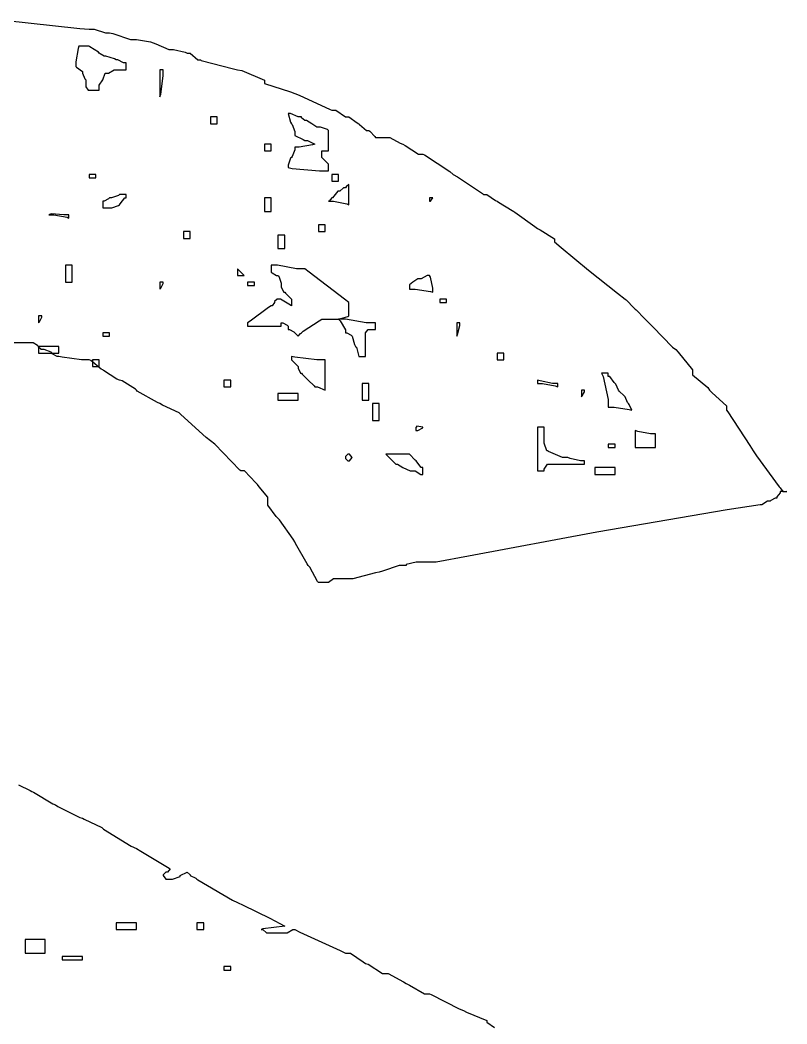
# Model space of a CAD drawing. Extents: x 59 to 294, y 65 to 304.
# Drawn here: x 156.86 to 164.89, y 291.08 to 301.58 of the extents above; entities that cross this region are included whole.
import ezdxf

# ---------------------------------------------------------------- set-up
doc = ezdxf.new("R2010")
doc.units = 0
doc.header["$MEASUREMENT"] = 0

msp = doc.modelspace()

# ---------------------------------------------------------------- linework, layer by layer
at = {"color": 7}
for points in [[(156.694, 301.581), (157.488, 301.494), (157.585, 301.485), (157.638, 301.485), (157.758, 301.449), (157.798, 301.449), (157.832, 301.44), (158.018, 301.378), (158.08, 301.378), (158.08, 301.378), (158.229, 301.352), (158.257, 301.342), (158.283, 301.334), (158.421, 301.272), (158.467, 301.272), (158.467, 301.272), (158.592, 301.246), (158.61, 301.236), (158.644, 301.236), (158.722, 301.166), (158.75, 301.166), (158.758, 301.158), (159.095, 301.07), (159.139, 301.06), (159.183, 301.052), (159.42, 300.953), (159.42, 300.919), (159.42, 300.919), (159.694, 300.831), (159.738, 300.813), (159.782, 300.797), (160.107, 300.647), (160.125, 300.637), (160.169, 300.637), (160.269, 300.567), (160.302, 300.567), (160.302, 300.567), (160.39, 300.506), (160.408, 300.496), (160.416, 300.488), (160.489, 300.426), (160.514, 300.426), (160.522, 300.418), (160.575, 300.364), (160.584, 300.354), (160.61, 300.354), (160.669, 300.354), (160.69, 300.354), (160.734, 300.354), (160.839, 300.294), (160.867, 300.284), (160.893, 300.268), (161.032, 300.178), (161.079, 300.178), (161.095, 300.17), (161.36, 299.995), (161.396, 299.967), (161.44, 299.941), (161.703, 299.765), (161.713, 299.755), (161.747, 299.755), (161.837, 299.694), (161.855, 299.685), (161.871, 299.677), (162.013, 299.588), (162.031, 299.579), (162.039, 299.57), (162.25, 299.42), (162.278, 299.402), (162.304, 299.386), (162.454, 299.293), (162.454, 299.262), (162.524, 299.201), (162.811, 298.963), (163.116, 298.724), (163.196, 298.662), (163.204, 298.654), (163.291, 298.566), (163.3, 298.556), (163.309, 298.548), (163.397, 298.46), (163.406, 298.45), (163.415, 298.442), (163.477, 298.38), (163.477, 298.38), (163.485, 298.371), (163.689, 298.159), (163.725, 298.133), (163.751, 298.107), (163.901, 297.921), (163.901, 297.921), (163.901, 297.869), (164.06, 297.736), (164.078, 297.708), (164.104, 297.682), (164.254, 297.545), (164.254, 297.498), (164.27, 297.481), (164.499, 297.129), (164.535, 297.075), (164.569, 297.022), (164.808, 296.696), (164.817, 296.686), (164.817, 296.686), (164.844, 296.65), (164.853, 296.65), (164.888, 296.65), (164.888, 296.65), (164.858, 296.646), (164.853, 296.65), (164.817, 296.65), (164.817, 296.634), (164.783, 296.594), (164.783, 296.58), (164.765, 296.58), (164.72, 296.555), (164.711, 296.546), (164.685, 296.546), (164.626, 296.51), (164.607, 296.51), (164.262, 296.458), (162.899, 296.223), (161.554, 295.972), (161.219, 295.91), (161.175, 295.91), (161.076, 295.91), (161.043, 295.91), (161.007, 295.91), (160.903, 295.884), (160.903, 295.874), (160.885, 295.874), (160.843, 295.874), (160.831, 295.874), (160.831, 295.874), (160.654, 295.814), (160.62, 295.804), (160.584, 295.796), (160.346, 295.734), (160.267, 295.734), (160.267, 295.734), (160.187, 295.734), (160.161, 295.734), (160.143, 295.734), (160.091, 295.698), (160.091, 295.698), (160.091, 295.698), (160.063, 295.698), (160.055, 295.698), (160.037, 295.698), (159.997, 295.698), (159.985, 295.698), (159.975, 295.708), (159.895, 295.858), (159.879, 295.874), (159.869, 295.892), (159.746, 296.105), (159.738, 296.121), (159.72, 296.149), (159.578, 296.351), (159.562, 296.369), (159.544, 296.387), (159.456, 296.507), (159.456, 296.546), (159.456, 296.59), (159.366, 296.696), (159.349, 296.722), (159.331, 296.74), (159.212, 296.863), (159.173, 296.863), (159.163, 296.872), (158.9, 297.145), (158.856, 297.179), (158.812, 297.215), (158.546, 297.454), (158.538, 297.462), (158.528, 297.472), (158.353, 297.551), (158.327, 297.568), (158.3, 297.578), (158.089, 297.7), (158.08, 297.708), (158.071, 297.718), (157.93, 297.807), (157.904, 297.815), (157.876, 297.825), (157.736, 297.913), (157.728, 297.921), (157.71, 297.93), (157.602, 298.019), (157.585, 298.027), (157.506, 298.027), (157.303, 298.053), (157.269, 298.061), (157.251, 298.061), (157.198, 298.089), (157.198, 298.097), (157.189, 298.107), (157.116, 298.133), (157.092, 298.133), (157.082, 298.133), (157.056, 298.159), (157.056, 298.167), (157.047, 298.177), (157.001, 298.203), (156.986, 298.203), (156.968, 298.203), (156.928, 298.203), (156.916, 298.203), (156.88, 298.203), (156.8, 298.203)], [(156.846, 293.581), (156.968, 293.521), (156.986, 293.511), (157.003, 293.503), (157.205, 293.38), (157.233, 293.371), (157.259, 293.353), (157.488, 293.238), (157.515, 293.229), (157.532, 293.22), (157.718, 293.132), (157.728, 293.122), (157.736, 293.114), (158.026, 292.939), (158.08, 292.912), (158.125, 292.886), (158.423, 292.709), (158.433, 292.699), (158.433, 292.699), (158.405, 292.665), (158.397, 292.665), (158.388, 292.665), (158.361, 292.639), (158.361, 292.629), (158.361, 292.629), (158.388, 292.593), (158.397, 292.593), (158.397, 292.593), (158.423, 292.593), (158.433, 292.593), (158.459, 292.593), (158.538, 292.621), (158.538, 292.629), (158.61, 292.665), (158.61, 292.665), (158.644, 292.639), (158.644, 292.629), (158.644, 292.629), (158.704, 292.603), (158.714, 292.593), (158.722, 292.585), (159.085, 292.374), (159.139, 292.347), (159.199, 292.32), (159.478, 292.184), (159.632, 292.1), (159.632, 292.1), (159.632, 292.1), (159.402, 292.074), (159.385, 292.064), (159.402, 292.064), (159.442, 292.03), (159.456, 292.03), (159.472, 292.03), (159.512, 292.03), (159.526, 292.03), (159.552, 292.03), (159.611, 292.03), (159.632, 292.03), (159.658, 292.03), (159.717, 292.064), (159.738, 292.064), (159.79, 292.038), (160.213, 291.845), (160.267, 291.817), (160.32, 291.817), (160.452, 291.729), (160.478, 291.711), (160.504, 291.703), (160.654, 291.607), (160.654, 291.607), (160.716, 291.607), (160.875, 291.519), (160.903, 291.501), (160.937, 291.484), (161.095, 291.394), (161.149, 291.394), (161.166, 291.386), (161.458, 291.236), (161.502, 291.218), (161.536, 291.201), (161.749, 291.112), (161.749, 291.112), (161.749, 291.095), (161.827, 291.042)]]:
    msp.add_lwpolyline(points, dxfattribs=at)
for points in [[(157.445, 301.096), (157.445, 301.096), (157.445, 301.096), (157.445, 301.096), (157.453, 301.088), (157.515, 301.042), (157.515, 301.026), (157.515, 301.026), (157.541, 300.965), (157.551, 300.955), (157.551, 300.937), (157.551, 300.898), (157.551, 300.883), (157.551, 300.883), (157.576, 300.849), (157.585, 300.849), (157.602, 300.849), (157.642, 300.849), (157.656, 300.849), (157.656, 300.849), (157.682, 300.849), (157.692, 300.849), (157.692, 300.849), (157.692, 300.875), (157.692, 300.883), (157.692, 300.901), (157.728, 300.955), (157.728, 300.955), (157.728, 300.955), (157.752, 301.026), (157.762, 301.026), (157.788, 301.026), (157.847, 301.06), (157.868, 301.06), (157.894, 301.06), (157.974, 301.06), (157.974, 301.06), (157.974, 301.06), (157.974, 301.096), (157.974, 301.096), (157.974, 301.096), (157.974, 301.123), (157.974, 301.132), (157.947, 301.132), (157.887, 301.166), (157.868, 301.166), (157.85, 301.176), (157.762, 301.202), (157.762, 301.202), (157.744, 301.202), (157.7, 301.228), (157.692, 301.236), (157.682, 301.246), (157.594, 301.3), (157.585, 301.308), (157.558, 301.308), (157.479, 301.308), (157.479, 301.308), (157.47, 301.282), (157.445, 301.143), (157.445, 301.096)], [(158.327, 300.779), (158.327, 300.779), (158.327, 300.779), (158.327, 300.779), (158.335, 300.805), (158.361, 300.997), (158.361, 301.06), (158.361, 301.06), (158.335, 301.06), (158.327, 301.06), (158.327, 300.99), (158.327, 300.833), (158.327, 300.779)], [(158.856, 300.496), (158.873, 300.496), (158.913, 300.496), (158.926, 300.496), (158.926, 300.514), (158.926, 300.554), (158.926, 300.567), (158.908, 300.567), (158.869, 300.567), (158.856, 300.567), (158.856, 300.55), (158.856, 300.51), (158.856, 300.496)], [(159.949, 300.284), (159.949, 300.284), (159.949, 300.284), (159.949, 300.284), (159.923, 300.276), (159.784, 300.25), (159.738, 300.25), (159.738, 300.223), (159.711, 300.153), (159.702, 300.144), (159.693, 300.135), (159.668, 300.062), (159.668, 300.038), (159.712, 300.029), (159.996, 300.002), (160.091, 300.002), (160.091, 300.02), (160.091, 300.061), (160.091, 300.073), (160.081, 300.083), (160.029, 300.135), (160.021, 300.144), (160.021, 300.144), (160.021, 300.17), (160.021, 300.178), (160.021, 300.178), (160.021, 300.214), (160.021, 300.214), (160.037, 300.214), (160.077, 300.214), (160.091, 300.214), (160.091, 300.241), (160.091, 300.301), (160.091, 300.32), (160.091, 300.348), (160.091, 300.407), (160.091, 300.426), (160.081, 300.436), (160.008, 300.46), (159.985, 300.46), (159.967, 300.46), (159.915, 300.496), (159.915, 300.496), (159.915, 300.496), (159.861, 300.531), (159.844, 300.531), (159.844, 300.531), (159.808, 300.559), (159.808, 300.567), (159.772, 300.567), (159.694, 300.603), (159.668, 300.603), (159.668, 300.603), (159.693, 300.514), (159.702, 300.496), (159.711, 300.488), (159.738, 300.415), (159.738, 300.39), (159.738, 300.374), (159.826, 300.33), (159.844, 300.32), (159.87, 300.32), (159.949, 300.284), (159.949, 300.284), (159.949, 300.284), (159.949, 300.284), (159.949, 300.284)], [(159.42, 300.214), (159.438, 300.214), (159.478, 300.214), (159.492, 300.214), (159.492, 300.232), (159.492, 300.272), (159.492, 300.284), (159.474, 300.284), (159.432, 300.284), (159.42, 300.284), (159.42, 300.268), (159.42, 300.228), (159.42, 300.214)], [(157.585, 299.931), (157.602, 299.931), (157.642, 299.931), (157.656, 299.931), (157.656, 299.931), (157.656, 299.967), (157.656, 299.967), (157.638, 299.967), (157.598, 299.967), (157.585, 299.967), (157.585, 299.967), (157.585, 299.941), (157.585, 299.931)], [(160.125, 299.897), (160.143, 299.897), (160.183, 299.897), (160.197, 299.897), (160.197, 299.915), (160.197, 299.955), (160.197, 299.967), (160.179, 299.967), (160.138, 299.967), (160.125, 299.967), (160.125, 299.967), (160.125, 299.915), (160.125, 299.897)], [(160.267, 299.825), (160.249, 299.825), (160.209, 299.791), (160.197, 299.791), (160.187, 299.791), (160.161, 299.755), (160.161, 299.755), (160.161, 299.755), (160.134, 299.721), (160.125, 299.721), (160.125, 299.721), (160.099, 299.685), (160.091, 299.685), (160.143, 299.685), (160.284, 299.659), (160.302, 299.649), (160.302, 299.703), (160.302, 299.823), (160.302, 299.861), (160.302, 299.861), (160.275, 299.835), (160.267, 299.825)], [(157.904, 299.755), (157.904, 299.755), (157.904, 299.755), (157.904, 299.755), (157.894, 299.747), (157.821, 299.721), (157.798, 299.721), (157.788, 299.712), (157.743, 299.685), (157.728, 299.685), (157.728, 299.668), (157.728, 299.628), (157.728, 299.615), (157.744, 299.615), (157.784, 299.615), (157.798, 299.615), (157.824, 299.615), (157.894, 299.641), (157.904, 299.649), (157.912, 299.659), (157.958, 299.721), (157.974, 299.721), (157.974, 299.721), (157.974, 299.755), (157.974, 299.755), (157.956, 299.755), (157.916, 299.755), (157.904, 299.755)], [(159.42, 299.579), (159.438, 299.579), (159.478, 299.579), (159.492, 299.579), (159.492, 299.615), (159.492, 299.694), (159.492, 299.721), (159.474, 299.721), (159.432, 299.721), (159.42, 299.721), (159.42, 299.686), (159.42, 299.606), (159.42, 299.579)], [(161.149, 299.685), (161.157, 299.685), (161.183, 299.721), (161.183, 299.721), (161.183, 299.721), (161.157, 299.721), (161.149, 299.721), (161.149, 299.721), (161.149, 299.694), (161.149, 299.685)], [(157.163, 299.544), (157.215, 299.544), (157.357, 299.518), (157.375, 299.508), (157.375, 299.508), (157.375, 299.536), (157.375, 299.544), (157.321, 299.544), (157.189, 299.554), (157.163, 299.544), (157.163, 299.544), (157.163, 299.544), (157.163, 299.544)], [(158.574, 299.296), (158.59, 299.296), (158.63, 299.296), (158.644, 299.296), (158.644, 299.314), (158.644, 299.355), (158.644, 299.368), (158.626, 299.368), (158.586, 299.368), (158.574, 299.368), (158.574, 299.35), (158.574, 299.31), (158.574, 299.296)], [(159.985, 299.368), (160.001, 299.368), (160.041, 299.368), (160.055, 299.368), (160.055, 299.386), (160.055, 299.426), (160.055, 299.438), (160.037, 299.438), (159.997, 299.438), (159.985, 299.438), (159.985, 299.422), (159.985, 299.382), (159.985, 299.368)], [(159.562, 299.192), (159.578, 299.192), (159.618, 299.192), (159.632, 299.192), (159.632, 299.227), (159.632, 299.306), (159.632, 299.332), (159.614, 299.332), (159.574, 299.332), (159.562, 299.332), (159.562, 299.297), (159.562, 299.219), (159.562, 299.192)], [(157.339, 298.839), (157.355, 298.839), (157.395, 298.839), (157.409, 298.839), (157.409, 298.883), (157.409, 298.982), (157.409, 299.015), (157.391, 299.015), (157.351, 299.015), (157.339, 299.015), (157.339, 298.971), (157.339, 298.872), (157.339, 298.839)], [(159.139, 298.909), (159.155, 298.909), (159.195, 298.909), (159.209, 298.909), (159.199, 298.918), (159.147, 298.971), (159.139, 298.979), (159.139, 298.963), (159.139, 298.923), (159.139, 298.909)], [(159.562, 298.662), (159.552, 298.662), (159.526, 298.636), (159.526, 298.626), (159.526, 298.626), (159.5, 298.59), (159.492, 298.59), (159.464, 298.574), (159.27, 298.432), (159.243, 298.414), (159.243, 298.38), (159.278, 298.38), (159.358, 298.38), (159.385, 298.38), (159.385, 298.38), (159.49, 298.38), (159.526, 298.38), (159.542, 298.38), (159.582, 298.38), (159.596, 298.38), (159.596, 298.414), (159.614, 298.414), (159.658, 298.389), (159.668, 298.38), (159.668, 298.38), (159.668, 298.354), (159.668, 298.344), (159.684, 298.344), (159.728, 298.319), (159.738, 298.31), (159.738, 298.31), (159.763, 298.283), (159.772, 298.274), (159.772, 298.274), (159.799, 298.301), (159.808, 298.31), (159.825, 298.327), (159.993, 298.433), (160.021, 298.45), (160.021, 298.45), (160.125, 298.45), (160.161, 298.45), (160.196, 298.45), (160.292, 298.478), (160.302, 298.486), (160.302, 298.504), (160.302, 298.544), (160.302, 298.556), (160.302, 298.574), (160.302, 298.614), (160.302, 298.626), (160.257, 298.662), (159.888, 298.945), (159.844, 298.979), (159.756, 298.979), (159.558, 299.015), (159.492, 299.015), (159.492, 298.997), (159.492, 298.957), (159.492, 298.943), (159.5, 298.935), (159.545, 298.909), (159.562, 298.909), (159.57, 298.9), (159.596, 298.827), (159.596, 298.803), (159.596, 298.786), (159.622, 298.733), (159.632, 298.733), (159.64, 298.724), (159.693, 298.672), (159.702, 298.662), (159.702, 298.644), (159.702, 298.605), (159.702, 298.59), (159.675, 298.608), (159.589, 298.662), (159.562, 298.662)], [(158.327, 298.767), (158.335, 298.777), (158.361, 298.824), (158.361, 298.839), (158.361, 298.839), (158.335, 298.839), (158.327, 298.839), (158.327, 298.821), (158.327, 298.781), (158.327, 298.767)], [(159.243, 298.803), (159.261, 298.803), (159.301, 298.803), (159.315, 298.803), (159.315, 298.839), (159.297, 298.839), (159.256, 298.839), (159.243, 298.839), (159.243, 298.839), (159.243, 298.812), (159.243, 298.803)], [(161.149, 298.909), (161.122, 298.909), (161.062, 298.873), (161.043, 298.873), (161.025, 298.873), (160.973, 298.839), (160.973, 298.839), (160.973, 298.839), (160.937, 298.812), (160.937, 298.803), (160.937, 298.767), (160.998, 298.767), (161.157, 298.742), (161.183, 298.733), (161.183, 298.777), (161.157, 298.892), (161.149, 298.909), (161.149, 298.909), (161.149, 298.909), (161.149, 298.909)], [(161.255, 298.626), (161.272, 298.626), (161.312, 298.626), (161.326, 298.626), (161.326, 298.662), (161.308, 298.662), (161.268, 298.662), (161.255, 298.662), (161.255, 298.626)], [(157.056, 298.414), (157.056, 298.414), (157.056, 298.414), (157.056, 298.414), (157.065, 298.424), (157.092, 298.471), (157.092, 298.486), (157.092, 298.486), (157.065, 298.486), (157.056, 298.486), (157.056, 298.468), (157.056, 298.428), (157.056, 298.414)], [(160.267, 298.31), (160.284, 298.31), (160.328, 298.283), (160.338, 298.274), (160.338, 298.274), (160.364, 298.185), (160.373, 298.167), (160.382, 298.159), (160.408, 298.061), (160.408, 298.061), (160.424, 298.061), (160.464, 298.061), (160.478, 298.061), (160.478, 298.061), (160.478, 298.169), (160.478, 298.203), (160.478, 298.231), (160.478, 298.31), (160.478, 298.31), (160.478, 298.31), (160.504, 298.344), (160.514, 298.344), (160.514, 298.344), (160.566, 298.344), (160.584, 298.344), (160.584, 298.362), (160.584, 298.402), (160.584, 298.414), (160.486, 298.414), (160.269, 298.45), (160.197, 298.45), (160.213, 298.433), (160.267, 298.341), (160.267, 298.31)], [(161.432, 298.274), (161.432, 298.274), (161.432, 298.274), (161.432, 298.274), (161.44, 298.292), (161.466, 298.384), (161.466, 298.414), (161.432, 298.414), (161.432, 298.38), (161.432, 298.301), (161.432, 298.274)], [(157.728, 298.274), (157.744, 298.274), (157.784, 298.274), (157.798, 298.274), (157.798, 298.31), (157.78, 298.31), (157.74, 298.31), (157.728, 298.31), (157.728, 298.31), (157.728, 298.283), (157.728, 298.274)], [(157.056, 298.097), (157.109, 298.097), (157.229, 298.097), (157.269, 298.097), (157.269, 298.115), (157.269, 298.155), (157.269, 298.167), (157.215, 298.167), (157.095, 298.167), (157.056, 298.167), (157.056, 298.151), (157.056, 298.097), (157.056, 298.097)], [(161.855, 298.027), (161.871, 298.027), (161.911, 298.027), (161.925, 298.027), (161.925, 298.045), (161.925, 298.085), (161.925, 298.097), (161.907, 298.097), (161.867, 298.097), (161.855, 298.097), (161.855, 298.081), (161.855, 298.041), (161.855, 298.027)], [(157.621, 297.957), (157.638, 297.957), (157.678, 297.957), (157.692, 297.957), (157.692, 297.974), (157.692, 298.015), (157.692, 298.027), (157.674, 298.027), (157.634, 298.027), (157.621, 298.027), (157.621, 298.01), (157.621, 297.971), (157.621, 297.957)], [(159.702, 298.027), (159.711, 298.019), (159.763, 297.966), (159.772, 297.957), (159.772, 297.939), (159.799, 297.885), (159.808, 297.885), (159.816, 297.877), (159.879, 297.815), (159.879, 297.815), (159.879, 297.815), (159.939, 297.754), (159.949, 297.744), (159.975, 297.744), (160.055, 297.708), (160.055, 297.708), (160.055, 297.789), (160.055, 297.968), (160.055, 298.027), (159.967, 298.027), (159.737, 298.053), (159.702, 298.061), (159.702, 298.061), (159.702, 298.027), (159.702, 298.027)], [(163.019, 297.532), (163.08, 297.532), (163.238, 297.507), (163.266, 297.498), (163.266, 297.498), (163.238, 297.56), (163.23, 297.568), (163.22, 297.578), (163.196, 297.638), (163.196, 297.638), (163.186, 297.648), (163.132, 297.7), (163.124, 297.708), (163.124, 297.708), (163.098, 297.772), (163.09, 297.78), (163.08, 297.79), (163.034, 297.851), (163.019, 297.851), (163.019, 297.851), (163.019, 297.877), (163.019, 297.885), (163.001, 297.885), (162.96, 297.885), (162.947, 297.885), (162.965, 297.851), (163.019, 297.612), (163.019, 297.532)], [(158.997, 297.744), (159.013, 297.744), (159.053, 297.744), (159.067, 297.744), (159.067, 297.762), (159.067, 297.802), (159.067, 297.815), (159.049, 297.815), (159.009, 297.815), (158.997, 297.815), (158.997, 297.798), (158.997, 297.744), (158.997, 297.744)], [(160.444, 297.604), (160.46, 297.604), (160.5, 297.604), (160.514, 297.604), (160.514, 297.648), (160.514, 297.747), (160.514, 297.78), (160.496, 297.78), (160.456, 297.78), (160.444, 297.78), (160.444, 297.736), (160.444, 297.637), (160.444, 297.604)], [(162.278, 297.78), (162.33, 297.78), (162.462, 297.754), (162.49, 297.744), (162.49, 297.78), (162.436, 297.78), (162.304, 297.807), (162.278, 297.815), (162.278, 297.815), (162.278, 297.79), (162.278, 297.78)], [(159.562, 297.604), (159.614, 297.604), (159.732, 297.604), (159.772, 297.604), (159.772, 297.622), (159.772, 297.662), (159.772, 297.674), (159.719, 297.674), (159.6, 297.674), (159.562, 297.674), (159.562, 297.658), (159.562, 297.618), (159.562, 297.604)], [(162.737, 297.638), (162.737, 297.638), (162.737, 297.638), (162.737, 297.638), (162.745, 297.648), (162.771, 297.693), (162.771, 297.708), (162.737, 297.708), (162.737, 297.692), (162.737, 297.638), (162.737, 297.638)], [(160.55, 297.392), (160.566, 297.392), (160.606, 297.392), (160.62, 297.392), (160.62, 297.436), (160.62, 297.535), (160.62, 297.568), (160.602, 297.568), (160.562, 297.568), (160.55, 297.568), (160.55, 297.524), (160.55, 297.425), (160.55, 297.392)], [(161.079, 297.321), (161.079, 297.321), (161.016, 297.331), (161.007, 297.321), (161.003, 297.317), (161.006, 297.285), (161.007, 297.285), (161.025, 297.285), (161.079, 297.313), (161.079, 297.321)], [(162.278, 296.863), (162.294, 296.863), (162.334, 296.863), (162.348, 296.863), (162.348, 296.881), (162.374, 296.925), (162.384, 296.933), (162.436, 296.933), (162.555, 296.933), (162.595, 296.933), (162.639, 296.933), (162.738, 296.933), (162.771, 296.933), (162.771, 296.969), (162.727, 296.969), (162.621, 296.995), (162.595, 297.003), (162.541, 297.003), (162.392, 297.066), (162.384, 297.075), (162.374, 297.075), (162.348, 297.153), (162.348, 297.179), (162.348, 297.215), (162.348, 297.295), (162.348, 297.321), (162.33, 297.321), (162.29, 297.321), (162.278, 297.321), (162.278, 297.207), (162.278, 296.949), (162.278, 296.863)], [(163.3, 297.109), (163.353, 297.109), (163.473, 297.109), (163.513, 297.109), (163.513, 297.145), (163.513, 297.225), (163.513, 297.251), (163.459, 297.251), (163.327, 297.277), (163.3, 297.285), (163.3, 297.241), (163.3, 297.142), (163.3, 297.109)], [(163.019, 297.109), (163.036, 297.109), (163.076, 297.109), (163.09, 297.109), (163.09, 297.145), (163.072, 297.145), (163.032, 297.145), (163.019, 297.145), (163.019, 297.145), (163.019, 297.119), (163.019, 297.109)], [(160.338, 297.003), (160.338, 297.003), (160.31, 297.039), (160.302, 297.039), (160.292, 297.039), (160.267, 297.013), (160.267, 297.003), (160.267, 296.995), (160.292, 296.969), (160.302, 296.969), (160.31, 296.969), (160.338, 297.003), (160.338, 297.003)], [(160.726, 297.003), (160.726, 297.003), (160.787, 296.943), (160.796, 296.933), (160.813, 296.933), (160.867, 296.898), (160.867, 296.898), (160.867, 296.898), (160.945, 296.863), (160.973, 296.863), (160.999, 296.863), (161.058, 296.827), (161.079, 296.827), (161.079, 296.845), (161.079, 296.886), (161.079, 296.898), (161.061, 296.898), (161.016, 296.96), (161.007, 296.969), (160.998, 296.978), (160.937, 297.039), (160.937, 297.039), (160.909, 297.039), (160.85, 297.039), (160.831, 297.039), (160.813, 297.039), (160.76, 297.039), (160.76, 297.039), (160.742, 297.039), (160.703, 297.039), (160.69, 297.039), (160.69, 297.039), (160.716, 297.013), (160.726, 297.003)], [(162.877, 296.827), (162.93, 296.827), (163.05, 296.827), (163.09, 296.827), (163.09, 296.845), (163.09, 296.886), (163.09, 296.898), (163.036, 296.898), (162.916, 296.898), (162.877, 296.898), (162.877, 296.881), (162.877, 296.841), (162.877, 296.827)], [(157.868, 292.064), (157.92, 292.064), (158.04, 292.064), (158.08, 292.064), (158.08, 292.082), (158.08, 292.123), (158.08, 292.136), (158.026, 292.136), (157.907, 292.136), (157.868, 292.136), (157.868, 292.118), (157.868, 292.064), (157.868, 292.064)], [(158.714, 292.064), (158.732, 292.064), (158.772, 292.064), (158.786, 292.064), (158.786, 292.082), (158.786, 292.123), (158.786, 292.136), (158.768, 292.136), (158.727, 292.136), (158.714, 292.136), (158.714, 292.118), (158.714, 292.064), (158.714, 292.064)], [(156.916, 291.817), (156.968, 291.817), (157.087, 291.817), (157.127, 291.817), (157.127, 291.853), (157.127, 291.933), (157.127, 291.96), (157.073, 291.96), (156.954, 291.96), (156.916, 291.96), (156.916, 291.925), (156.916, 291.845), (156.916, 291.817)], [(157.303, 291.747), (157.355, 291.747), (157.475, 291.747), (157.515, 291.747), (157.515, 291.783), (157.462, 291.783), (157.342, 291.783), (157.303, 291.783), (157.303, 291.783), (157.303, 291.747), (157.303, 291.747)], [(158.997, 291.641), (159.013, 291.641), (159.053, 291.641), (159.067, 291.641), (159.067, 291.677), (159.049, 291.677), (159.009, 291.677), (158.997, 291.677), (158.997, 291.677), (158.997, 291.651), (158.997, 291.641)]]:
    msp.add_lwpolyline(points, close=True, dxfattribs=at)

doc.saveas('drawing.dxf')
